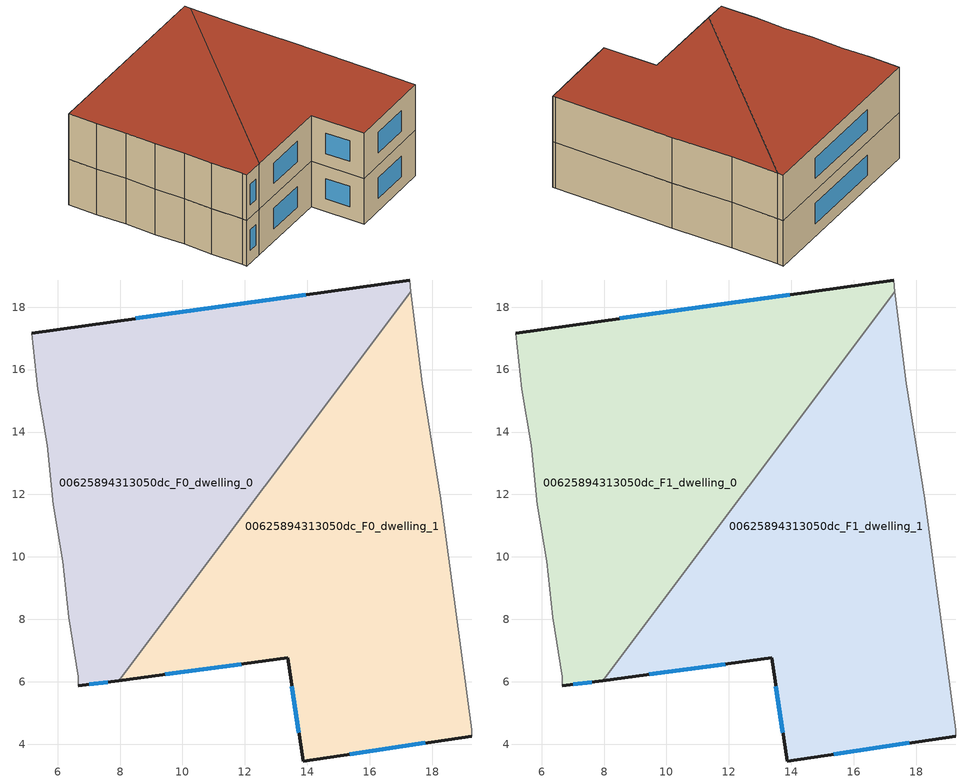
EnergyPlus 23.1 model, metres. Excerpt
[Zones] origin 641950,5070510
00625894313050dc_F0_dwelling_0
 floor ground (EU_floor_Construction): 17.28,18.87 17.32,18.5 7.96,6.04 6.66,5.86 6.66,6.16 6.36,8.07 6.16,9.87 5.86,11.67 5.67,13.57 5.37,15.37 5.17,17.17 z0
 wall outside (EU_wall_Construction): 17.28,18.87 5.17,17.17 / 6.66,5.86 7.96,6.04 z0:3
 wall adiabatic (EU_wall_Construction): 5.17,17.17 5.37,15.37 5.67,13.57 5.86,11.67 6.16,9.87 6.36,8.07 6.66,6.16 6.66,5.86 / 17.32,18.5 17.28,18.87 z0:3
 wall to 00625894313050dc_F0_dwelling_1 (EU_wall_Construction): 7.96,6.04 17.32,18.5 z0:3
 window (EU_Window_Construction): 13.94,18.4 8.5,17.64 / 7.02,5.91 7.6,5.99 z0.83:2.17
00625894313050dc_F0_dwelling_1
 floor ground (EU_floor_Construction): 17.32,18.5 17.67,15.57 18.27,11.87 19.27,4.46 19.27,4.26 13.87,3.46 13.37,6.76 7.96,6.04 z0
 wall outside (EU_wall_Construction): 7.96,6.04 13.37,6.76 13.87,3.46 19.27,4.26 z0:3
 wall adiabatic (EU_wall_Construction): 19.27,4.26 19.27,4.46 18.27,11.87 17.67,15.57 17.32,18.5 z0:3
 window (EU_Window_Construction): 15.36,3.68 17.78,4.04 / 13.51,5.85 13.73,4.37 / 9.45,6.24 11.88,6.56 z0.83:2.17
00625894313050dc_F1_dwelling_0
 floor to 00625894313050dc_F0_dwelling_0 (EU_floor_Construction): 17.27,18.87 17.32,18.5 7.96,6.04 6.66,5.86 6.66,6.16 6.36,8.07 6.16,9.87 5.86,11.67 5.67,13.57 5.37,15.37 5.17,17.17 z3
 wall outside (EU_wall_Construction): 17.28,18.87 5.17,17.17 / 6.66,5.86 7.96,6.04 z3:6
 wall adiabatic (EU_wall_Construction): 5.17,17.17 5.37,15.37 5.67,13.57 5.86,11.67 6.16,9.87 6.36,8.07 6.66,6.16 6.66,5.86 / 17.32,18.5 17.28,18.87 z3:6
 wall to 00625894313050dc_F1_dwelling_1 (EU_wall_Construction): 7.96,6.04 17.32,18.5 z3:6
 window (EU_Window_Construction): 13.94,18.4 8.5,17.64 / 7.02,5.91 7.6,5.99 z3.83:5.17
 roof outside (EU_roof_Construction): 7.96,6.04 17.32,18.5 17.28,18.87 5.17,17.17 5.37,15.37 5.67,13.57 5.86,11.67 6.16,9.87 6.36,8.07 6.66,6.16 6.66,5.86 z6
00625894313050dc_F1_dwelling_1
 floor to 00625894313050dc_F0_dwelling_1 (EU_floor_Construction): 17.32,18.5 17.67,15.57 18.27,11.87 19.27,4.46 19.27,4.26 13.87,3.46 13.37,6.76 7.96,6.04 z3
 wall outside (EU_wall_Construction): 7.96,6.04 13.37,6.76 13.87,3.46 19.27,4.26 z3:6
 wall adiabatic (EU_wall_Construction): 19.27,4.26 19.27,4.46 18.27,11.87 17.67,15.57 17.32,18.5 z3:6
 window (EU_Window_Construction): 15.36,3.68 17.78,4.04 / 13.51,5.85 13.73,4.37 / 9.45,6.24 11.88,6.56 z3.83:5.17
 roof outside (EU_roof_Construction): 19.27,4.26 19.27,4.46 18.27,11.87 17.67,15.57 17.32,18.5 7.96,6.04 13.37,6.76 13.87,3.46 z6
[Building]
EU S2 Campaign: North Axis=0; Terrain=City; Solar Distribution=FullExterior
[Site:Location]
Lyon-Bron: Latitude=45.75; Longitude=5; Time Zone=1; Elevation=198
[SizingPeriod:WeatherFileDays]
AnnualSizingPeriod: Begin Month=1; Begin Day of Month=1; End Month=12; End Day of Month=31; Day of Week for Start Day=Monday; Use Weather File Daylight Saving Period=No; Use Weather File Rain and Snow Indicators=No
[MATERIAL]
EU_InternalMass_Material: Roughness=MediumRough; Thickness=0.1; Conductivity=1; Density=1800; Specific Heat=900; Thermal Absorptance=0.9; Solar Absorptance=0.7; Visible Absorptance=0.7
[MATERIAL:NOMASS] Roughness=MediumRough; Thermal Absorptance=0.9; Solar Absorptance=0.7; Visible Absorptance=0.7
Name | Thermal Resistance
EU_wall_NoMass | 0.87146
EU_roof_NoMass | 0.842276
EU_floor_NoMass | 0.496999
[WINDOWMATERIAL:SIMPLEGLAZINGSYSTEM]
EU_Window_SimpleGlazing: UFactor=2.2525; Solar Heat Gain Coefficient=0.76; Visible Transmittance=0.76
[CONSTRUCTION]
EU_wall_Construction: EU_wall_NoMass
EU_roof_Construction: EU_roof_NoMass
EU_floor_Construction: EU_floor_NoMass
EU_InternalMass_Construction: EU_InternalMass_Material
EU_Window_Construction: EU_Window_SimpleGlazing
[ZONE] Type=1; Multiplier=1; Ceiling Height=autocalculate; Floor Area=autocalculate; Part of Total Floor Area=Yes
Name | Volume
00625894313050dc_F0_dwelling_0 | 237.705
00625894313050dc_F1_dwelling_0 | 237.707
00625894313050dc_F0_dwelling_1; 00625894313050dc_F1_dwelling_1 | 237.714
[INTERNALMASS] Construction=EU_InternalMass_Construction
Name | Zone or ZoneList | Surface Area
00625894313050dc_F0_dwelling_0_EU_InternalMass | 00625894313050dc_F0_dwelling_0 | 79.2348
00625894313050dc_F0_dwelling_1_EU_InternalMass | 00625894313050dc_F0_dwelling_1 | 79.2381
00625894313050dc_F1_dwelling_0_EU_InternalMass | 00625894313050dc_F1_dwelling_0 | 79.2348
00625894313050dc_F1_dwelling_1_EU_InternalMass | 00625894313050dc_F1_dwelling_1 | 79.2381
[OTHEREQUIPMENT] Fuel Type=Electricity; Design Level Calculation Method=Watts/Area; Power per Zone Floor Area=1; Fraction Latent=0; Fraction Radiant=0; Fraction Lost=0; Carbon Dioxide Generation Rate=0; EndUse Subcategory=EU_Step8_InternalGains
Name | Zone or ZoneList or Space or SpaceList | Schedule
EU_Step8_InternalGain_00625894313050dc_F0_dwelling_0_f000 | 00625894313050dc_F0_dwelling_0 | EU_Step8_GainSchedule_00625894313050dc_F0_dwelling_0_f000
EU_Step8_InternalGain_00625894313050dc_F0_dwelling_1_f000 | 00625894313050dc_F0_dwelling_1 | EU_Step8_GainSchedule_00625894313050dc_F0_dwelling_1_f000
EU_Step8_InternalGain_00625894313050dc_F1_dwelling_0_f000 | 00625894313050dc_F1_dwelling_0 | EU_Step8_GainSchedule_00625894313050dc_F1_dwelling_0_f000
EU_Step8_InternalGain_00625894313050dc_F1_dwelling_1_f000 | 00625894313050dc_F1_dwelling_1 | EU_Step8_GainSchedule_00625894313050dc_F1_dwelling_1_f000
[ZONEVENTILATION:DESIGNFLOWRATE] Schedule=EU_AlwaysOn; Design Flow Rate Calculation Method=AirChanges/Hour; Air Changes per Hour=0.425; Ventilation Type=Natural; Fan Pressure Rise=0; Fan Total Efficiency=1; Constant Term Coefficient=1; Temperature Term Coefficient=0; Velocity Term Coefficient=0; Velocity Squared Term Coefficient=0; Minimum Indoor Temperature=-100; Maximum Indoor Temperature=100; Delta Temperature=-100; Minimum Outdoor Temperature=-100; Maximum Outdoor Temperature=100; Maximum Wind Speed=40
Name | Zone or ZoneList or Space or SpaceList
EU_ConstantAir_00625894313050dc_F0_dwelling_0 | 00625894313050dc_F0_dwelling_0
EU_ConstantAir_00625894313050dc_F0_dwelling_1 | 00625894313050dc_F0_dwelling_1
EU_ConstantAir_00625894313050dc_F1_dwelling_0 | 00625894313050dc_F1_dwelling_0
EU_ConstantAir_00625894313050dc_F1_dwelling_1 | 00625894313050dc_F1_dwelling_1
[HVACTEMPLATE:THERMOSTAT] Constant Heating Setpoint=20; Constant Cooling Setpoint=50
EU_HeatOnly_00625894313050dc_F0_dwelling_0; EU_HeatOnly_00625894313050dc_F0_dwelling_1; EU_HeatOnly_00625894313050dc_F1_dwelling_0; EU_HeatOnly_00625894313050dc_F1_dwelling_1
[HVACTEMPLATE:ZONE:IDEALLOADSAIRSYSTEM] System Availability Schedule=EU_AlwaysOn; Maximum Heating Supply Air Temperature=50; Minimum Cooling Supply Air Temperature=13; Maximum Heating Supply Air Humidity Ratio=0.0156; Minimum Cooling Supply Air Humidity Ratio=0.0077; Heating Limit=NoLimit; Cooling Limit=NoLimit; Heating Availability Schedule=EU_AlwaysOn; Cooling Availability Schedule=EU_CoolingOff; Dehumidification Control Type=ConstantSensibleHeatRatio; Cooling Sensible Heat Ratio=0.7; Dehumidification Setpoint=60; Humidification Control Type=None; Humidification Setpoint=30; Outdoor Air Method=None; Outdoor Air Flow Rate per Person=0.00944; Outdoor Air Flow Rate per Zone Floor Area=0; Outdoor Air Flow Rate per Zone=0; Demand Controlled Ventilation Type=None; Outdoor Air Economizer Type=NoEconomizer; Heat Recovery Type=None; Sensible Heat Recovery Effectiveness=0.7; Latent Heat Recovery Effectiveness=0.65
Name | Template Thermostat
00625894313050dc_F0_dwelling_0 | EU_HeatOnly_00625894313050dc_F0_dwelling_0
00625894313050dc_F0_dwelling_1 | EU_HeatOnly_00625894313050dc_F0_dwelling_1
00625894313050dc_F1_dwelling_0 | EU_HeatOnly_00625894313050dc_F1_dwelling_0
00625894313050dc_F1_dwelling_1 | EU_HeatOnly_00625894313050dc_F1_dwelling_1
[SIZING:ZONE] Zone Cooling Design Supply Air Temperature Input Method=SupplyAirTemperature; Zone Cooling Design Supply Air Temperature=13; Zone Heating Design Supply Air Temperature Input Method=SupplyAirTemperature; Zone Heating Design Supply Air Temperature=50; Zone Cooling Design Supply Air Humidity Ratio=0.008; Zone Heating Design Supply Air Humidity Ratio=0.008; Cooling Design Air Flow Method=DesignDay; Cooling Design Air Flow Rate=0; Cooling Minimum Air Flow per Zone Floor Area=0.000762; Cooling Minimum Air Flow=0; Cooling Minimum Air Flow Fraction=0.2; Heating Design Air Flow Method=DesignDay; Heating Design Air Flow Rate=0; Heating Maximum Air Flow per Zone Floor Area=0.002032; Heating Maximum Air Flow=0.141576; Heating Maximum Air Flow Fraction=0.3; Account for Dedicated Outdoor Air System=No; Dedicated Outdoor Air System Control Strategy=NeutralSupplyAir; Dedicated Outdoor Air Low Setpoint Temperature for Design=autosize; Dedicated Outdoor Air High Setpoint Temperature for Design=autosize; Zone Load Sizing Method=Sensible Load Only No Latent Load; Zone Latent Cooling Design Supply Air Humidity Ratio Input Method=HumidityRatioDifference; Zone Cooling Design Supply Air Humidity Ratio Difference=0.005; Zone Latent Heating Design Supply Air Humidity Ratio Input Method=HumidityRatioDifference; Zone Humidification Design Supply Air Humidity Ratio Difference=0.005
00625894313050dc_F0_dwelling_0; 00625894313050dc_F0_dwelling_1; 00625894313050dc_F1_dwelling_0; 00625894313050dc_F1_dwelling_1
[SCHEDULE:CONSTANT]
Name | Hourly Value
EU_AlwaysOn | 1
EU_CoolingOff | 0
[SCHEDULE:FILE] Column Number=1; Rows to Skip at Top=0; Number of Hours of Data=8760; Column Separator=Comma; Interpolate to Timestep=No; Minutes per Item=60; Adjust Schedule for Daylight Savings=Yes
Name | File
EU_Step8_GainSchedule_00625894313050dc_F0_dwelling_0_f000 | ../../schedules/00625894313050dc/00625894313050dc_F0_dwelling_0_f000_gain.csv
EU_Step8_GainSchedule_00625894313050dc_F0_dwelling_1_f000 | ../../schedules/00625894313050dc/00625894313050dc_F0_dwelling_1_f000_gain.csv
EU_Step8_GainSchedule_00625894313050dc_F1_dwelling_0_f000 | ../../schedules/00625894313050dc/00625894313050dc_F1_dwelling_0_f000_gain.csv
EU_Step8_GainSchedule_00625894313050dc_F1_dwelling_1_f000 | ../../schedules/00625894313050dc/00625894313050dc_F1_dwelling_1_f000_gain.csv
